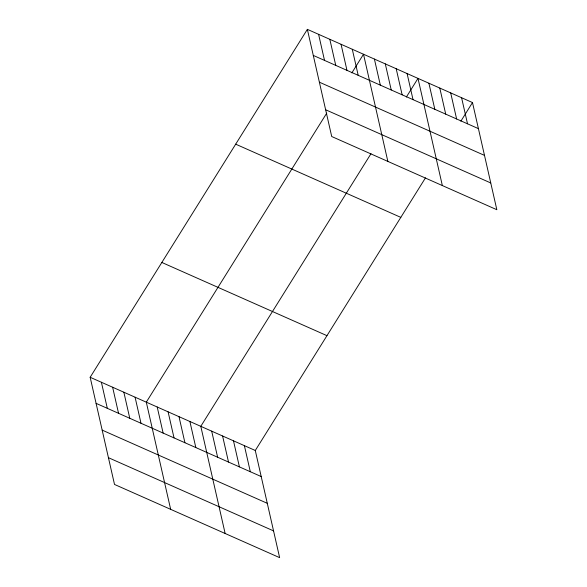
<?xml version="1.0" encoding="UTF-8"?>
<svg xmlns="http://www.w3.org/2000/svg" width="587" height="587" viewBox="0 0 587 587"><rect width="100%" height="100%" fill="white"/><g stroke="black" fill="none" stroke-linecap="round" stroke-linejoin="round"><path stroke-width="0.88" d="M425.48 177.861L255.286 450.486L279.632 557.65L114.509 484.444L90.163 377.28L307.368 29.35L472.491 102.556L496.837 209.72L331.714 136.514L307.368 29.35M326.739 113.137L146.302 402.168L170.656 509.333M351.87 72.876L363.507 54.239L387.853 161.41M370.991 153.699L200.798 426.323L225.144 533.495M406.365 97.038L417.995 78.401L442.349 185.565M460.854 121.193L472.491 102.556M313.289 55.42L478.412 128.634M319.372 82.187L484.495 155.394M325.631 109.754L490.754 182.961M235.688 144.167L400.811 217.373M161.843 262.462L326.966 335.669M90.163 377.28L255.286 450.486M96.085 403.35L261.208 476.556M102.167 430.11L267.29 503.316M108.434 457.684L273.557 530.89M461.587 97.728L467.516 123.798M450.691 92.893L456.62 118.97M439.795 88.065L445.716 114.135M428.899 83.229L434.82 109.307M407.099 73.566L413.028 99.643M396.203 68.738L402.124 94.808M385.307 63.902L391.228 89.98M374.403 59.074L380.332 85.144M352.281 49.264L358.202 75.334M341.054 44.282L346.976 70.359M329.821 39.307L335.749 65.377M318.594 34.325L324.516 60.402M244.39 445.65L250.311 471.728M233.487 440.822L239.415 466.892M222.59 435.987L228.512 462.064M211.694 431.159L217.616 457.229M189.895 421.495L195.823 447.565M178.998 416.66L184.92 442.737M168.102 411.832L174.023 437.902M157.206 406.996L163.127 433.074M135.076 397.186L140.997 423.264M123.85 392.211L129.771 418.282M112.623 387.229L118.545 413.307M101.39 382.254L107.318 408.325"/></g></svg>
